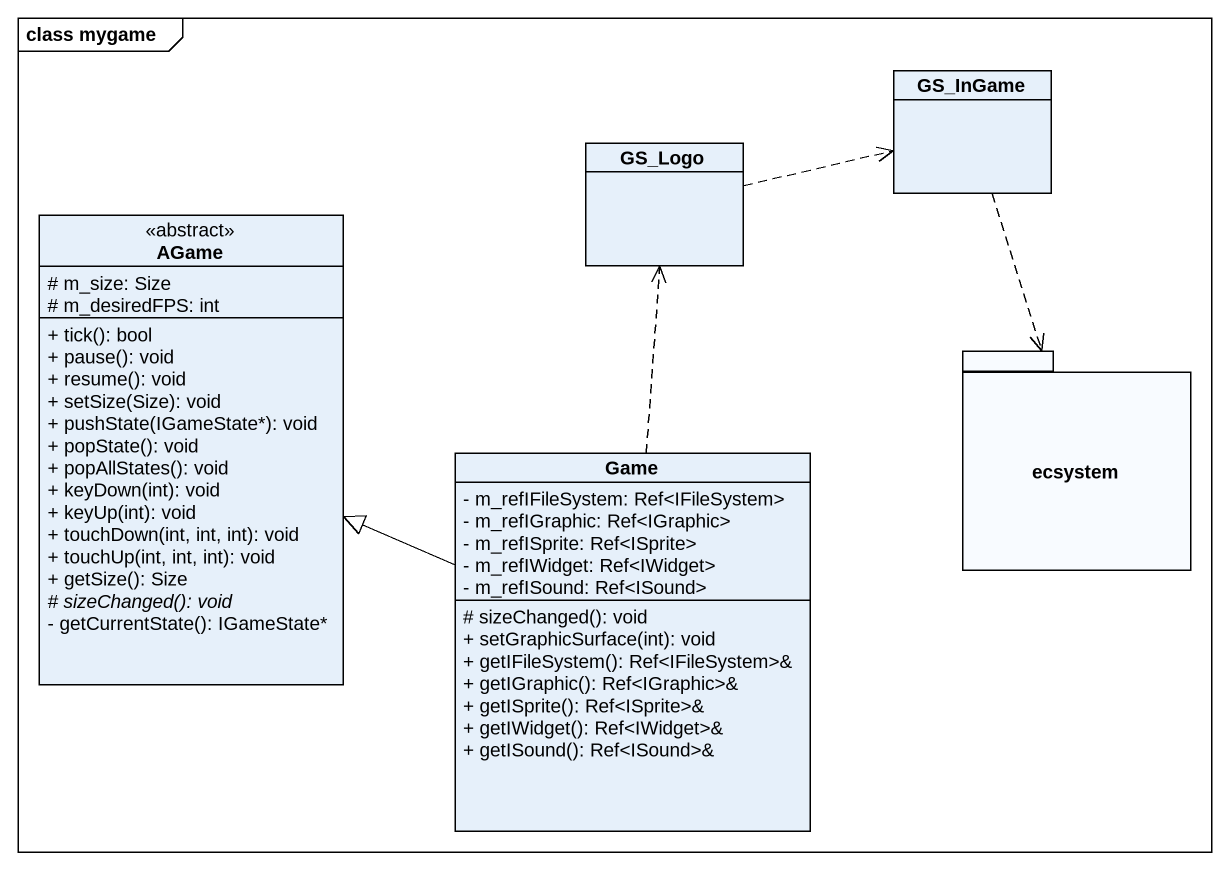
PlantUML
@startuml
mainframe class mygame
hide circle
hide empty members
skinparam classAttributeIconSize 0
class GS_InGame
class GS_Logo
class AGame <<abstract>> {
  # m_size: Size
  # m_desiredFPS: int
  + tick(): bool
  + pause(): void
  + resume(): void
  + setSize(Size): void
  + pushState(IGameState*): void
  + popState(): void
  + popAllStates(): void
  + keyDown(int): void
  + keyUp(int): void
  + touchDown(int, int, int): void
  + touchUp(int, int, int): void
  + getSize(): Size
  {abstract} # sizeChanged(): void
  - getCurrentState(): IGameState*
}
package ecsystem {
}
class Game {
  - m_refIFileSystem: Ref<IFileSystem>
  - m_refIGraphic: Ref<IGraphic>
  - m_refISprite: Ref<ISprite>
  - m_refIWidget: Ref<IWidget>
  - m_refISound: Ref<ISound>
  # sizeChanged(): void
  + setGraphicSurface(int): void
  + getIFileSystem(): Ref<IFileSystem>&
  + getIGraphic(): Ref<IGraphic>&
  + getISprite(): Ref<ISprite>&
  + getIWidget(): Ref<IWidget>&
  + getISound(): Ref<ISound>&
}
GS_InGame ..> ecsystem
GS_Logo .right.> GS_InGame
Game .up.> GS_Logo
Game -left-|> AGame
@enduml
